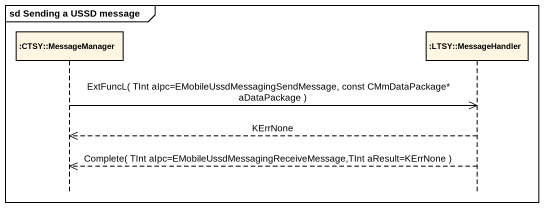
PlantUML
@startuml
mainframe sd Sending a USSD message
hide footbox
participant ":CTSY::MessageManager" as CTSY_MessageManager
participant ":LTSY::MessageHandler" as LTSY_MessageHandler

CTSY_MessageManager ->> LTSY_MessageHandler : ExtFuncL( TInt aIpc=EMobileUssdMessagingSendMessage, const CMmDataPackage* aDataPackage )
LTSY_MessageHandler -->> CTSY_MessageManager : KErrNone
LTSY_MessageHandler -->> CTSY_MessageManager : Complete( TInt aIpc=EMobileUssdMessagingReceiveMessage,TInt aResult=KErrNone )
@enduml
